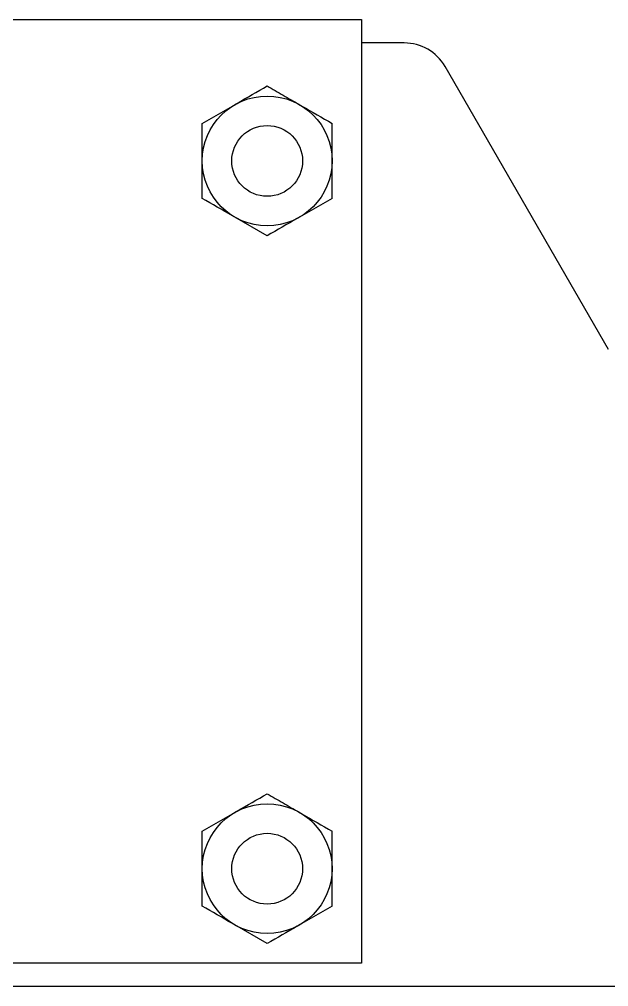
# Model space of a CAD drawing. Header units: millimetres. Extents: x 16604 to 36223, y 4309 to 8014.
# Drawn here: x 19320.91 to 19345.87, y 5285.8 to 5326.8 of the extents above; entities that cross this region are included whole.
import ezdxf

# ---------------------------------------------------------------- set-up
doc = ezdxf.new("R2010")
doc.units = ezdxf.units.MM
doc.layers.get('0').update_dxf_attribs({"lineweight": 35})

msp = doc.modelspace()

# ---------------------------------------------------------------- linework, layer by layer
at = {"color": 7, "linetype": 'Continuous', "lineweight": 25}
for p, q in [((19284.409, 5326.798), (19335.409, 5326.798)), ((19335.409, 5326.798), (19335.409, 5286.798)), ((19337.213, 5325.798), (19335.409, 5325.798)), ((19345.873, 5312.798), (19338.945, 5324.798)), ((19328.659, 5322.386), (19330.034, 5323.18)), ((19334.159, 5319.21), (19332.784, 5318.417)), ((19331.409, 5317.623), (19330.034, 5318.417)), ((19328.659, 5292.386), (19330.034, 5293.18)), ((19334.159, 5289.21), (19332.784, 5288.417)), ((19331.409, 5287.623), (19330.034, 5288.417)), ((19335.409, 5286.798), (19284.409, 5286.798)), ((19364.268, 5285.798), (19281.409, 5285.798))]:
    msp.add_line(p, q, dxfattribs=at)
for centre, radius in [((19331.409, 5320.798), 2.75), ((19331.409, 5320.798), 1.5), ((19331.409, 5290.798), 2.75), ((19331.409, 5290.798), 1.5)]:
    msp.add_circle(centre, radius, dxfattribs=at)
msp.add_arc((19337.213, 5323.798), 2, 30, 90, dxfattribs=at)
for points, knots in [([(19330.034, 5323.18), (19330.067, 5323.199), (19330.531, 5323.467), (19330.986, 5323.729), (19331.409, 5323.974)], [0, 0, 0, 0, 0.07015, 1, 1, 1, 1]), ([(19331.409, 5323.974), (19331.632, 5323.845), (19332.083, 5323.584), (19332.549, 5323.315), (19332.784, 5323.18)], [0, 0, 0, 0, 0.495458, 1, 1, 1, 1]), ([(19332.784, 5323.18), (19332.817, 5323.161), (19333.281, 5322.893), (19333.736, 5322.63), (19334.159, 5322.386)], [0, 0, 0, 0, 0.07015, 1, 1, 1, 1]), ([(19328.659, 5320.798), (19328.659, 5320.943), (19328.659, 5321.48), (19328.659, 5322.003), (19328.659, 5322.386)], [0, 0, 0, 0, 0.268634, 1, 1, 1, 1]), ([(19334.159, 5320.798), (19334.159, 5320.943), (19334.159, 5321.48), (19334.159, 5322.003), (19334.159, 5322.386)], [0, 0, 0, 0, 0.268634, 1, 1, 1, 1]), ([(19328.659, 5319.21), (19328.659, 5319.344), (19328.659, 5319.861), (19328.659, 5320.399), (19328.659, 5320.798)], [0, 0, 0, 0, 0.257551, 1, 1, 1, 1]), ([(19334.159, 5319.21), (19334.159, 5319.344), (19334.159, 5319.861), (19334.159, 5320.399), (19334.159, 5320.798)], [0, 0, 0, 0, 0.257551, 1, 1, 1, 1]), ([(19330.034, 5318.417), (19330.001, 5318.435), (19329.537, 5318.703), (19329.082, 5318.966), (19328.659, 5319.21)], [0, 0, 0, 0, 0.07015, 1, 1, 1, 1]), ([(19332.784, 5318.417), (19332.751, 5318.398), (19332.287, 5318.13), (19331.832, 5317.867), (19331.409, 5317.623)], [0, 0, 0, 0, 0.07015, 1, 1, 1, 1]), ([(19330.034, 5293.18), (19330.067, 5293.199), (19330.531, 5293.467), (19330.986, 5293.729), (19331.409, 5293.974)], [0, 0, 0, 0, 0.07015, 1, 1, 1, 1]), ([(19331.409, 5293.974), (19331.632, 5293.845), (19332.083, 5293.584), (19332.549, 5293.315), (19332.784, 5293.18)], [0, 0, 0, 0, 0.495458, 1, 1, 1, 1]), ([(19332.784, 5293.18), (19332.817, 5293.161), (19333.281, 5292.893), (19333.736, 5292.63), (19334.159, 5292.386)], [0, 0, 0, 0, 0.07015, 1, 1, 1, 1]), ([(19328.659, 5290.798), (19328.659, 5290.943), (19328.659, 5291.48), (19328.659, 5292.003), (19328.659, 5292.386)], [0, 0, 0, 0, 0.268634, 1, 1, 1, 1]), ([(19334.159, 5290.798), (19334.159, 5290.943), (19334.159, 5291.48), (19334.159, 5292.003), (19334.159, 5292.386)], [0, 0, 0, 0, 0.2686336, 1, 1, 1, 1]), ([(19328.659, 5289.21), (19328.659, 5289.344), (19328.659, 5289.861), (19328.659, 5290.399), (19328.659, 5290.798)], [0, 0, 0, 0, 0.257551, 1, 1, 1, 1]), ([(19334.159, 5289.21), (19334.159, 5289.344), (19334.159, 5289.861), (19334.159, 5290.399), (19334.159, 5290.798)], [0, 0, 0, 0, 0.257551, 1, 1, 1, 1]), ([(19330.034, 5288.417), (19330.001, 5288.435), (19329.537, 5288.703), (19329.082, 5288.966), (19328.659, 5289.21)], [0, 0, 0, 0, 0.07015, 1, 1, 1, 1]), ([(19332.784, 5288.417), (19332.751, 5288.398), (19332.287, 5288.13), (19331.832, 5287.867), (19331.409, 5287.623)], [0, 0, 0, 0, 0.07015, 1, 1, 1, 1])]:
    msp.add_open_spline(points, degree=3, knots=knots, dxfattribs=at)

doc.saveas('drawing.dxf')
